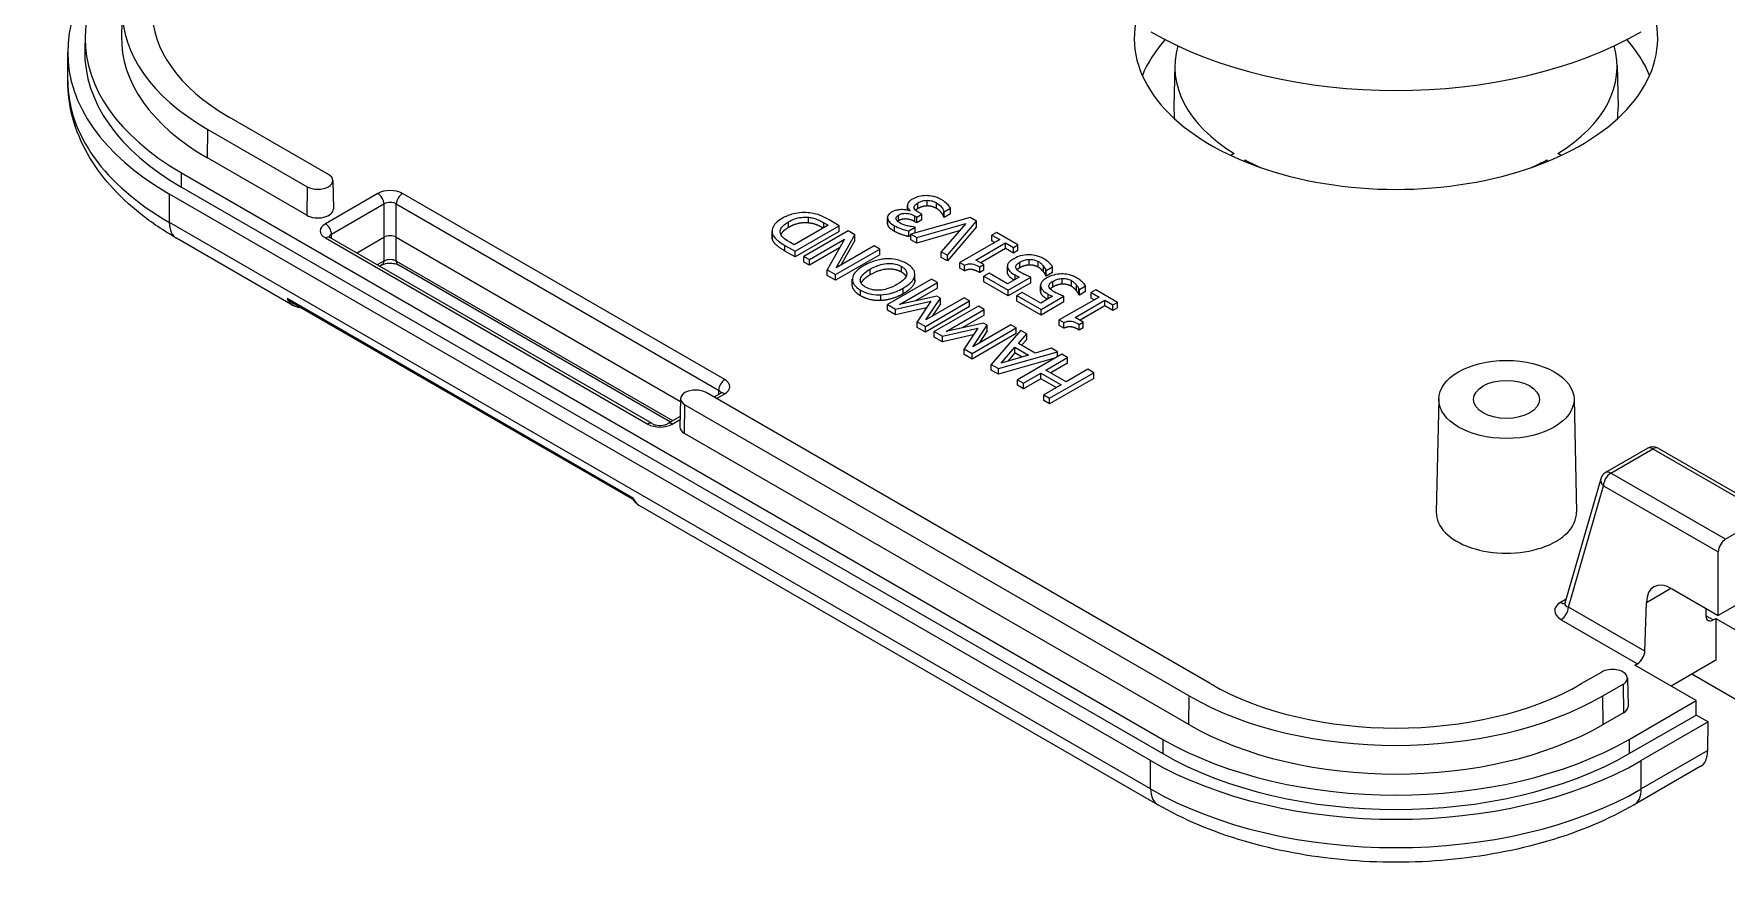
# Model space of a CAD drawing. Header units: millimetres. Extents: x 4 to 345, y 4 to 266.
# Drawn here: x 242.07 to 290.84, y 153.92 to 177.94 of the extents above; entities that cross this region are included whole.
import ezdxf

# ---------------------------------------------------------------- set-up
doc = ezdxf.new("R2010")
doc.units = ezdxf.units.MM
doc.header["$LTSCALE"] = 1.25
doc.layers.add('Visible (ANSI)', color=7, linetype='Continuous', lineweight=9)
doc.layers.add('Visible Narrow (ANSI)', color=7, linetype='Continuous', lineweight=9)

msp = doc.modelspace()

# ---------------------------------------------------------------- linework, layer by layer
at = {"layer": 'Visible (ANSI)'}
for p, q in [((244.611, 178.691), (244.594, 177.875)), ((243.544, 177.882), (243.535, 177.474)), ((243.043, 176.59), (243.043, 177.406)), ((274.954, 177.043), (274.928, 175.819)), ((287.701, 177.043), (287.727, 175.819)), ((247.08, 175.188), (249.944, 173.535)), ((250.556, 173.888), (247.692, 175.542)), ((249.932, 172.711), (247.068, 174.365)), ((276.665, 174.489), (276.57, 174.434)), ((276.929, 174.276), (276.981, 174.306)), ((285.673, 174.306), (285.726, 174.276)), ((286.084, 174.434), (285.99, 174.489)), ((246.326, 173.936), (274.61, 157.606)), ((250.683, 173.715), (250.7, 172.898)), ((274.256, 156.994), (245.972, 173.324)), ((246.319, 173.524), (274.604, 157.194)), ((267.243, 172.859), (267.243, 172.997)), ((267.332, 172.843), (267.319, 172.836)), ((267.463, 172.692), (267.52, 172.659)), ((267.52, 172.659), (267.661, 172.74)), ((267.661, 172.74), (267.589, 172.782)), ((267.661, 172.577), (267.661, 172.74)), ((268.296, 172.821), (268.309, 172.814)), ((268.296, 172.658), (268.296, 172.821)), ((268.309, 172.814), (268.489, 172.918)), ((268.309, 172.651), (268.309, 172.814)), ((268.489, 172.755), (268.309, 172.651)), ((268.489, 172.755), (268.489, 172.918)), ((263.345, 172.092), (263.345, 172.256)), ((264.963, 172.425), (263.983, 171.859)), ((264.006, 171.677), (265.278, 172.412)), ((265.278, 172.249), (264.006, 171.514)), ((265.536, 172.263), (264.264, 171.528)), ((264.398, 172.49), (264.398, 172.654)), ((264.834, 172.499), (264.963, 172.425)), ((265.278, 172.412), (264.986, 172.581)), ((265.278, 172.249), (265.278, 172.412)), ((265.726, 172.153), (265.536, 172.263)), ((266.673, 172.481), (266.673, 172.644)), ((267.284, 172.263), (267.465, 172.368)), ((267.284, 172.1), (267.284, 172.263)), ((269.054, 172.652), (267.343, 172.17)), ((267.465, 172.368), (267.455, 172.374)), ((267.52, 172.496), (267.463, 172.528)), ((267.465, 172.204), (267.464, 172.204)), ((267.465, 172.204), (267.465, 172.368)), ((267.515, 172.07), (268.925, 172.477)), ((268.737, 172.26), (267.515, 171.907)), ((267.52, 172.496), (267.52, 172.659)), ((267.661, 172.577), (267.52, 172.496)), ((268.925, 172.477), (268.221, 171.663)), ((268.309, 172.651), (268.296, 172.658)), ((268.402, 171.558), (269.237, 172.546)), ((269.237, 172.383), (268.402, 171.395)), ((269.237, 172.546), (269.054, 172.652)), ((269.237, 172.383), (269.237, 172.546)), ((269.809, 172.216), (269.679, 172.141)), ((270.43, 171.857), (269.809, 172.216)), ((249.53, 170.115), (246.179, 172.05)), ((259.886, 166.706), (250.594, 172.071)), ((251.37, 171.623), (252.159, 172.079)), ((252.513, 172.079), (260.705, 167.349)), ((263.716, 171.844), (264.006, 171.677)), ((263.983, 171.859), (263.854, 171.934)), ((264.421, 171.437), (265.429, 172.019)), ((265.292, 171.777), (264.421, 171.274)), ((265.429, 172.019), (264.934, 171.141)), ((265.174, 171.002), (266.447, 171.737)), ((265.192, 171.195), (265.726, 172.153)), ((266.289, 171.828), (265.192, 171.195)), ((265.726, 171.99), (265.326, 171.272)), ((265.726, 171.99), (265.726, 172.153)), ((266.447, 171.737), (266.289, 171.828)), ((266.447, 171.574), (266.447, 171.737)), ((267.343, 172.134), (267.284, 172.1)), ((267.343, 172.007), (267.343, 172.17)), ((267.343, 172.17), (267.515, 172.07)), ((267.515, 171.907), (267.343, 172.007)), ((267.515, 171.907), (267.515, 172.07)), ((269.905, 172.01), (268.758, 171.348)), ((269.216, 171.423), (270.069, 171.916)), ((270.069, 171.752), (269.358, 171.342)), ((269.679, 172.141), (269.905, 172.01)), ((269.679, 171.977), (269.679, 172.141)), ((269.764, 171.929), (269.679, 171.977)), ((270.069, 171.916), (270.3, 171.782)), ((270.069, 171.752), (270.069, 171.916)), ((270.3, 171.619), (270.069, 171.752)), ((270.3, 171.782), (270.43, 171.857)), ((270.3, 171.619), (270.3, 171.782)), ((270.43, 171.694), (270.3, 171.619)), ((270.43, 171.694), (270.43, 171.857)), ((252.108, 171.282), (252.033, 171.24)), ((260.417, 166.749), (252.565, 171.282)), ((264.006, 171.514), (263.716, 171.681)), ((264.006, 171.514), (264.006, 171.677)), ((264.264, 171.528), (264.421, 171.437)), ((264.264, 171.365), (264.264, 171.528)), ((264.421, 171.274), (264.264, 171.365)), ((264.421, 171.274), (264.421, 171.437)), ((266.447, 171.574), (265.174, 170.839)), ((268.221, 171.5), (268.221, 171.663)), ((268.221, 171.663), (268.402, 171.558)), ((268.402, 171.395), (268.221, 171.5)), ((268.402, 171.395), (268.402, 171.558)), ((268.758, 171.348), (268.89, 171.272)), ((268.758, 171.185), (268.758, 171.348)), ((268.89, 171.109), (268.89, 171.272)), ((269.447, 171.29), (269.216, 171.423)), ((269.331, 171.222), (269.447, 171.29)), ((269.331, 171.059), (269.331, 171.222)), ((269.447, 171.126), (269.447, 171.29)), ((270.129, 171.08), (270.129, 171.244)), ((270.754, 171.278), (270.754, 171.442)), ((271.165, 171.088), (271.165, 171.251)), ((271.246, 171.125), (271.427, 171.23)), ((271.427, 171.066), (271.427, 171.23)), ((264.934, 171.141), (265.174, 171.002)), ((264.934, 170.978), (264.934, 171.141)), ((265.174, 170.839), (264.934, 170.978)), ((265.174, 170.839), (265.174, 171.002)), ((265.657, 170.703), (265.657, 170.867)), ((267.944, 170.873), (266.671, 170.138)), ((267.016, 170.142), (268.113, 170.775)), ((267.461, 170.847), (267.461, 171.011)), ((268.113, 170.775), (267.944, 170.873)), ((268.113, 170.612), (268.113, 170.775)), ((268.89, 171.109), (268.758, 171.185)), ((269.447, 171.126), (269.331, 171.059)), ((269.598, 171.041), (269.448, 170.955)), ((269.448, 170.791), (269.448, 170.955)), ((269.448, 170.955), (270.147, 170.551)), ((270.147, 170.388), (269.448, 170.791)), ((270.132, 170.732), (269.598, 171.041)), ((270.471, 170.928), (270.132, 170.732)), ((270.147, 170.551), (270.803, 170.93)), ((270.803, 170.767), (270.147, 170.388)), ((270.803, 170.767), (270.803, 170.93)), ((271.234, 170.969), (271.234, 171.133)), ((271.234, 171.133), (271.246, 171.125)), ((271.246, 170.962), (271.234, 170.969)), ((271.246, 170.962), (271.246, 171.125)), ((271.427, 171.066), (271.246, 170.962)), ((271.709, 170.727), (271.709, 170.89)), ((266.478, 170.254), (266.478, 170.418)), ((266.906, 170.002), (267.922, 170.234)), ((268.094, 170.381), (267.016, 170.142)), ((268.113, 170.612), (267.475, 170.244)), ((267.922, 170.234), (267.531, 169.642)), ((267.762, 169.508), (269.035, 170.243)), ((268.877, 170.334), (267.781, 169.701)), ((267.781, 169.701), (268.197, 170.322)), ((268.197, 170.322), (268.094, 170.381)), ((268.197, 170.158), (268.197, 170.322)), ((269.035, 170.243), (268.877, 170.334)), ((269.035, 170.08), (269.035, 170.243)), ((270.147, 170.388), (270.147, 170.551)), ((270.553, 170.489), (270.403, 170.403)), ((270.403, 170.403), (271.102, 170)), ((270.403, 170.24), (270.403, 170.403)), ((271.102, 169.837), (270.403, 170.24)), ((271.087, 170.181), (270.553, 170.489)), ((271.084, 170.529), (271.084, 170.692)), ((271.427, 170.377), (271.087, 170.181)), ((271.102, 170), (271.758, 170.379)), ((272.771, 170.356), (271.624, 169.694)), ((271.758, 170.215), (271.758, 170.379)), ((272.082, 169.769), (272.935, 170.261)), ((272.12, 170.536), (272.12, 170.7)), ((272.189, 170.581), (272.201, 170.574)), ((272.189, 170.418), (272.189, 170.581)), ((272.201, 170.411), (272.189, 170.418)), ((272.201, 170.574), (272.382, 170.678)), ((272.201, 170.411), (272.201, 170.574)), ((272.382, 170.515), (272.201, 170.411)), ((272.382, 170.515), (272.382, 170.678)), ((272.675, 170.561), (272.545, 170.486)), ((272.545, 170.323), (272.545, 170.486)), ((272.545, 170.486), (272.771, 170.356)), ((272.629, 170.274), (272.545, 170.323)), ((273.296, 170.203), (272.675, 170.561)), ((272.935, 170.098), (272.935, 170.261)), ((272.935, 170.261), (273.166, 170.128)), ((249.507, 170.201), (259.311, 164.541)), ((266.671, 169.975), (266.671, 170.138)), ((266.671, 170.138), (266.906, 170.002)), ((266.906, 169.839), (266.671, 169.975)), ((267.795, 170.042), (266.906, 169.839)), ((266.906, 169.839), (266.906, 170.002)), ((269.035, 170.08), (267.762, 169.345)), ((268.197, 170.158), (267.96, 169.805)), ((269.293, 170.094), (268.02, 169.359)), ((268.366, 169.363), (269.462, 169.996)), ((269.462, 169.833), (268.825, 169.465)), ((269.462, 169.996), (269.293, 170.094)), ((269.462, 169.833), (269.462, 169.996)), ((271.758, 170.215), (271.102, 169.837)), ((271.102, 169.837), (271.102, 170)), ((272.313, 169.635), (272.082, 169.769)), ((272.935, 170.098), (272.223, 169.687)), ((273.166, 169.965), (272.935, 170.098)), ((273.166, 170.128), (273.296, 170.203)), ((273.166, 169.965), (273.166, 170.128)), ((273.296, 170.04), (273.166, 169.965)), ((273.296, 170.04), (273.296, 170.203)), ((267.531, 169.478), (267.531, 169.642)), ((267.531, 169.642), (267.762, 169.508)), ((267.762, 169.345), (267.531, 169.478)), ((267.762, 169.345), (267.762, 169.508)), ((268.02, 169.359), (268.255, 169.224)), ((268.02, 169.196), (268.02, 169.359)), ((268.255, 169.224), (269.271, 169.455)), ((269.144, 169.263), (268.255, 169.06)), ((269.443, 169.602), (268.366, 169.363)), ((269.271, 169.455), (268.88, 168.863)), ((269.111, 168.729), (270.384, 169.464)), ((270.384, 169.301), (269.111, 168.566)), ((270.226, 169.555), (269.13, 168.922)), ((269.13, 168.922), (269.547, 169.543)), ((269.547, 169.379), (269.309, 169.026)), ((269.547, 169.543), (269.443, 169.602)), ((269.547, 169.379), (269.547, 169.543)), ((270.505, 169.394), (269.661, 168.412)), ((270.384, 169.464), (270.226, 169.555)), ((270.384, 169.301), (270.384, 169.464)), ((270.443, 169.019), (270.683, 169.291)), ((270.683, 169.291), (270.505, 169.394)), ((270.683, 169.128), (270.683, 169.291)), ((271.624, 169.531), (271.624, 169.694)), ((271.624, 169.694), (271.756, 169.618)), ((271.756, 169.454), (271.624, 169.531)), ((271.756, 169.454), (271.756, 169.618)), ((272.196, 169.568), (272.313, 169.635)), ((272.196, 169.405), (272.196, 169.568)), ((272.313, 169.472), (272.196, 169.405)), ((272.313, 169.472), (272.313, 169.635)), ((268.255, 169.06), (268.02, 169.196)), ((268.255, 169.06), (268.255, 169.224)), ((268.88, 168.863), (269.111, 168.729)), ((268.88, 168.699), (268.88, 168.863)), ((269.869, 168.292), (271.571, 168.779)), ((269.943, 168.449), (270.345, 168.909)), ((270.345, 168.909), (270.738, 168.682)), ((270.345, 168.746), (270.345, 168.909)), ((270.929, 168.739), (270.443, 169.019)), ((270.683, 169.128), (270.538, 168.964)), ((271.4, 168.878), (270.929, 168.739)), ((271.571, 168.779), (271.4, 168.878)), ((271.571, 168.639), (271.571, 168.779)), ((269.111, 168.566), (268.88, 168.699)), ((269.111, 168.566), (269.111, 168.729)), ((269.661, 168.412), (269.869, 168.292)), ((269.661, 168.249), (269.661, 168.412)), ((271.489, 168.592), (269.869, 168.128)), ((269.869, 168.128), (269.869, 168.292)), ((270.738, 168.682), (269.943, 168.449)), ((270.345, 168.746), (270.135, 168.506)), ((270.55, 168.627), (270.345, 168.746)), ((271.692, 168.709), (270.419, 167.974)), ((271.238, 168.252), (271.861, 168.611)), ((271.861, 168.448), (271.38, 168.17)), ((271.861, 168.611), (271.692, 168.709)), ((271.861, 168.448), (271.861, 168.611)), ((269.869, 168.128), (269.661, 168.249)), ((270.419, 167.811), (270.419, 167.974)), ((270.419, 167.974), (270.588, 167.877)), ((270.588, 167.713), (270.419, 167.811)), ((270.588, 167.877), (271.088, 168.165)), ((271.088, 168.001), (270.588, 167.713)), ((270.588, 167.713), (270.588, 167.877)), ((271.088, 168.001), (271.088, 168.165)), ((271.088, 168.165), (271.673, 167.826)), ((271.532, 167.745), (271.088, 168.001)), ((271.673, 167.826), (271.174, 167.538)), ((271.824, 167.913), (271.238, 168.252)), ((271.343, 167.441), (272.616, 168.175)), ((272.616, 168.012), (271.343, 167.277)), ((272.447, 168.273), (271.824, 167.913)), ((272.616, 168.175), (272.447, 168.273)), ((272.616, 168.012), (272.616, 168.175)), ((260.707, 167.428), (260.69, 166.611)), ((275.976, 159.212), (261.445, 167.601)), ((261.856, 167.58), (261.669, 167.472)), ((271.174, 167.375), (271.174, 167.538)), ((271.174, 167.538), (271.343, 167.441)), ((271.343, 167.277), (271.174, 167.375)), ((271.343, 167.277), (271.343, 167.441)), ((282.56, 167.418), (282.49, 164.153)), ((286.459, 167.418), (286.529, 164.153)), ((260.696, 166.91), (260.343, 166.706)), ((260.834, 167.248), (275.365, 158.859)), ((275.352, 158.035), (260.821, 166.424)), ((288.584, 165.997), (287.369, 165.295)), ((288.884, 165.997), (292.191, 164.088)), ((287.231, 165.118), (286.197, 161.532)), ((274.463, 155.72), (259.516, 164.35)), ((292.039, 164.073), (290.824, 163.372)), ((290.616, 161.175), (290.616, 163.007)), ((289.264, 161.955), (290.616, 161.175)), ((292.31, 162.153), (290.616, 161.175)), ((288.502, 160.148), (288.544, 161.554)), ((290.262, 161.379), (290.262, 161.164)), ((290.471, 161.048), (290.545, 161.091)), ((290.545, 161.091), (292.313, 160.07)), ((290.545, 161.091), (290.545, 159.888)), ((287.26, 159.547), (286.678, 159.212)), ((288.212, 159.744), (288.286, 159.787)), ((289.98, 158.723), (288.212, 159.744)), ((290.545, 159.888), (289.254, 159.142)), ((287.29, 158.859), (287.871, 159.194)), ((287.998, 159.374), (288.015, 158.557)), ((291.99, 158.251), (289.851, 159.487)), ((288.045, 157.606), (289.98, 158.723)), ((289.98, 158.308), (289.98, 158.723)), ((287.884, 158.37), (287.302, 158.035)), ((288.051, 157.194), (289.98, 158.308)), ((290.327, 158.107), (288.398, 156.994)), ((290.327, 158.107), (289.98, 158.308)), ((290.315, 157.284), (290.327, 158.107)), ((290.099, 156.821), (288.191, 155.72))]:
    msp.add_line(p, q, dxfattribs=at)
for centre, start, end in [((288.734, 165.737), 60, 120), ((287.519, 165.035), 120, 163.9297)]:
    msp.add_arc(centre, 0.3, start, end, dxfattribs=at)
for centre, major_axis, ratio, start_param, end_param in [((253.043, 178.631), (-8.433, 0), 0.57735, 5.497787, 7.068583), ((253.043, 177.406), (-10, 0), 0.57735, 5.497787, 7.068583), ((253.043, 177.815), (-9.5, 0), 0.57735, 5.497787, 7.068583), ((253.043, 178.631), (-7.567, 0), 0.57735, 5.497787, 7.068583), ((281.327, 177.815), (7.544, 0), 0.57735, 3.040364, 6.384414), ((253.043, 177.815), (-8.45, 0), 0.57735, 6.270842, 7.068583), ((281.327, 175.773), (-7.5, 0), 0.57735, 5.80268, 6.057962), ((281.327, 182.092), (10, 0), 0.578054, 3.9276, 5.497178), ((281.327, 176.998), (-6.374, 0), 0.57735, 6.119642, 7.033461), ((281.327, 176.998), (6.374, 0), 0.57735, 5.532909, 6.446729), ((281.327, 175.773), (7.5, 0), 0.57735, 0.225223, 0.480505), ((253.043, 177.406), (-9.509, 0), 0.57735, 6.270842, 7.068583), ((281.327, 175.773), (-6.4, 0), 0.57735, 6.270842, 6.359416), ((281.327, 175.773), (6.4, 0), 0.57735, 6.206955, 6.295528), ((281.327, 176.998), (6.374, 0), 0.57735, 3.962113, 4.055929), ((281.327, 176.998), (6.374, 0), 0.57735, 5.368849, 5.462665), ((250.25, 173.712), (0.433, 0), 0.57735, 3.926991, 7.068583), ((250.25, 172.895), (0.45, 0), 0.57735, 3.926991, 6.295528), ((252.336, 171.977), (-0.25, 0), 0.577526, 3.927143, 5.497635), ((261.14, 167.425), (-0.433, 0), 0.57735, 3.926991, 7.068583), ((261.14, 166.608), (-0.45, 0), 0.57735, 6.270842, 7.068583), ((284.509, 164.138), (2.02, 0), 0.57735, 3.12925, 6.295528), ((290.828, 163.125), (0.146, 0.262), 0.587337, 0.776362, 2.329705), ((289.251, 161.132), (-0.487, 0.874), 0.587337, 5.506824, 7.060167), ((290.475, 161.291), (0.154, 0.258), 0.567188, 2.382075, 3.935418), ((288.29, 160.03), (0.154, 0.258), 0.567188, 3.935418, 5.488761), ((287.565, 159.371), (0.433, 0), 0.57735, 5.497787, 8.63938), ((281.327, 162.301), (7.567, 0), 0.57735, 3.926991, 5.497787), ((281.327, 162.301), (-8.433, 0), 0.57735, 0.785398, 2.356194), ((287.565, 158.554), (0.45, 0), 0.57735, 5.497787, 6.295528), ((281.327, 161.485), (9.5, 0), 0.57735, 3.926991, 5.497787), ((281.327, 161.485), (-8.45, 0), 0.57735, 0.785398, 2.356194), ((281.327, 161.076), (9.509, 0), 0.57735, 3.926991, 5.497787), ((289.607, 157.692), (0.487, -0.874), 0.587337, 0.009037, 0.794435), ((281.327, 161.076), (-10, 0), 0.57735, 0.785398, 2.356194)]:
    msp.add_ellipse(centre, major_axis=major_axis, ratio=ratio, start_param=start_param, end_param=end_param, dxfattribs=at)
for major_axis in [(-1.95, 0), (-0.95, 0)]:
    msp.add_ellipse((284.509, 167.404), major_axis=major_axis, ratio=0.57735, dxfattribs=at)
for points, degree, knots in [([(246.179, 172.05), (245.807, 172.265), (245.459, 172.499), (244.821, 173.006), (244.531, 173.279), (244.018, 173.86), (243.795, 174.169), (243.429, 174.819), (243.286, 175.16), (243.093, 175.864), (243.043, 176.227), (243.043, 176.59)], 3, [4.712389, 4.712389, 4.712389, 4.712389, 4.8694686, 4.8694686, 5.0265482, 5.0265482, 5.1836279, 5.1836279, 5.3407075, 5.3407075, 5.4977871, 5.4977871, 5.4977871, 5.4977871]), ([(267.39, 173.177), (267.359, 173.159), (267.331, 173.14), (267.295, 173.108), (267.276, 173.089), (267.248, 173.039), (267.241, 173.015), (267.243, 172.99)], 3, [-0.05226838, -0.05226838, -0.05226838, -0.05226838, -0.02728362, -0.02728362, -0.01289594, -0.01289594, 0, 0, 0, 0]), ([(267.789, 173.278), (267.715, 173.277), (267.645, 173.268), (267.535, 173.241), (267.466, 173.221), (267.39, 173.177)], 3, [-0.0842901, -0.0842901, -0.0842901, -0.0842901, -0.03222597, -0.03222597, 0, 0, 0, 0]), ([(268.22, 173.164), (268.184, 173.185), (268.145, 173.204), (268.065, 173.235), (268.025, 173.248), (267.92, 173.271), (267.855, 173.278), (267.789, 173.278)], 3, [-0.04888211, -0.04888211, -0.04888211, -0.04888211, -0.03382386, -0.03382386, -0.02000289, -0.02000289, 0, 0, 0, 0]), ([(268.489, 172.918), (268.465, 172.961), (268.426, 173.003), (268.363, 173.064), (268.311, 173.112), (268.22, 173.164)], 3, [-0.1050145, -0.1050145, -0.1050145, -0.1050145, -0.0385676, -0.0385676, 0, 0, 0, 0]), ([(264.433, 172.782), (264.356, 172.791), (264.279, 172.793), (264.114, 172.782), (264.032, 172.769), (263.84, 172.723), (263.733, 172.679), (263.64, 172.624)], 3, [-0.08231684, -0.08231684, -0.08231684, -0.08231684, -0.06232794, -0.06232794, -0.03978191, -0.03978191, 0, 0, 0, 0]), ([(264.986, 172.581), (264.905, 172.627), (264.806, 172.68), (264.667, 172.732), (264.579, 172.763), (264.433, 172.782)], 3, [-0.1444325, -0.1444325, -0.1444325, -0.1444325, -0.0448884, -0.0448884, 0, 0, 0, 0]), ([(266.8, 172.808), (266.771, 172.791), (266.745, 172.773), (266.709, 172.738), (266.693, 172.719), (266.671, 172.665), (266.67, 172.636), (266.678, 172.606)], 3, [-0.0477944, -0.0477944, -0.0477944, -0.0477944, -0.02879054, -0.02879054, -0.01540425, -0.01540425, 0, 0, 0, 0]), ([(267.319, 172.836), (267.283, 172.85), (267.245, 172.86), (267.161, 172.873), (267.118, 172.876), (267.011, 172.874), (266.963, 172.866), (266.879, 172.846), (266.837, 172.829), (266.8, 172.808)], 3, [-0.04273959, -0.04273959, -0.04273959, -0.04273959, -0.03503557, -0.03503557, -0.0271681, -0.0271681, -0.01580974, -0.01580974, 0, 0, 0, 0]), ([(266.919, 172.599), (266.915, 172.611), (266.915, 172.623), (266.919, 172.644), (266.923, 172.657), (266.947, 172.689), (266.967, 172.704), (266.99, 172.718)], 3, [-0.02820407, -0.02820407, -0.02820407, -0.02820407, -0.01786979, -0.01786979, -0.00995352, -0.00995352, 0, 0, 0, 0]), ([(266.99, 172.718), (267.006, 172.727), (267.024, 172.736), (267.06, 172.75), (267.078, 172.755), (267.127, 172.766), (267.159, 172.77), (267.229, 172.769), (267.271, 172.763), (267.369, 172.739), (267.419, 172.717), (267.463, 172.692)], 3, [-0.05915847, -0.05915847, -0.05915847, -0.05915847, -0.05107347, -0.05107347, -0.04365741, -0.04365741, -0.03201841, -0.03201841, -0.01852363, -0.01852363, 0, 0, 0, 0]), ([(267.243, 172.99), (267.244, 172.962), (267.253, 172.935), (267.289, 172.886), (267.308, 172.864), (267.332, 172.843)], 3, [-0.02736012, -0.02736012, -0.02736012, -0.02736012, -0.0127567, -0.0127567, 0, 0, 0, 0]), ([(267.442, 172.919), (267.438, 172.932), (267.438, 172.945), (267.445, 172.974), (267.453, 172.988), (267.479, 173.023), (267.512, 173.047), (267.55, 173.07)], 3, [-0.02594986, -0.02594986, -0.02594986, -0.02594986, -0.0217704, -0.0217704, -0.01633257, -0.01633257, 0, 0, 0, 0]), ([(267.589, 172.782), (267.535, 172.813), (267.5, 172.841), (267.461, 172.878), (267.448, 172.898), (267.442, 172.919)], 3, [-0.02264183, -0.02264183, -0.02264183, -0.02264183, -0.01104408, -0.01104408, 0, 0, 0, 0]), ([(267.55, 173.07), (267.591, 173.093), (267.636, 173.114), (267.703, 173.13), (267.749, 173.141), (267.819, 173.144)], 3, [-0.06983934, -0.06983934, -0.06983934, -0.06983934, -0.02088379, -0.02088379, 0, 0, 0, 0]), ([(267.819, 173.144), (267.843, 173.144), (267.867, 173.143), (267.915, 173.136), (267.939, 173.131), (268.005, 173.111), (268.047, 173.094), (268.083, 173.073)], 3, [-0.02991904, -0.02991904, -0.02991904, -0.02991904, -0.02260151, -0.02260151, -0.01506038, -0.01506038, 0, 0, 0, 0]), ([(268.083, 173.073), (268.145, 173.037), (268.192, 172.995), (268.243, 172.927), (268.282, 172.873), (268.296, 172.821)], 3, [-0.08722509, -0.08722509, -0.08722509, -0.08722509, -0.02723591, -0.02723591, 0, 0, 0, 0]), ([(263.64, 172.624), (263.568, 172.583), (263.504, 172.538), (263.398, 172.43), (263.374, 172.382), (263.34, 172.284), (263.34, 172.225), (263.361, 172.166)], 3, [-0.06980819, -0.06980819, -0.06980819, -0.06980819, -0.05167391, -0.05167391, -0.03129305, -0.03129305, 0, 0, 0, 0]), ([(263.594, 172.172), (263.581, 172.204), (263.576, 172.236), (263.586, 172.303), (263.601, 172.335), (263.666, 172.424), (263.736, 172.476), (263.814, 172.521)], 3, [-0.06749194, -0.06749194, -0.06749194, -0.06749194, -0.05042156, -0.05042156, -0.03306207, -0.03306207, 0, 0, 0, 0]), ([(263.814, 172.358), (263.667, 172.274), (263.605, 172.174), (263.599, 172.162)], 2, [0, 0, 0, 1, 1.136257, 1.136257, 1.136257]), ([(263.814, 172.521), (263.871, 172.554), (263.935, 172.586), (264.05, 172.626), (264.113, 172.644), (264.26, 172.661), (264.329, 172.661), (264.398, 172.654)], 3, [-0.08144911, -0.08144911, -0.08144911, -0.08144911, -0.04502172, -0.04502172, -0.02108055, -0.02108055, 0, 0, 0, 0]), ([(264.398, 172.654), (264.437, 172.65), (264.475, 172.643), (264.563, 172.623), (264.601, 172.61), (264.696, 172.574), (264.769, 172.537), (264.834, 172.499)], 3, [-0.03821772, -0.03821772, -0.03821772, -0.03821772, -0.03380525, -0.03380525, -0.02759806, -0.02759806, 0, 0, 0, 0]), ([(264.821, 172.343), (264.716, 172.403), (264.515, 172.478), (264.398, 172.49)], 2, [0.055936, 0.055936, 0.055936, 1, 2, 2, 2]), ([(266.678, 172.606), (266.688, 172.571), (266.71, 172.538), (266.762, 172.486), (266.8, 172.453), (266.874, 172.41)], 3, [-0.07616185, -0.07616185, -0.07616185, -0.07616185, -0.03135053, -0.03135053, 0, 0, 0, 0]), ([(266.874, 172.41), (266.935, 172.375), (267.005, 172.345), (267.132, 172.301), (267.211, 172.276), (267.284, 172.263)], 3, [-0.05554118, -0.05554118, -0.05554118, -0.05554118, -0.02313852, -0.02313852, 0, 0, 0, 0]), ([(267.035, 172.487), (267.007, 172.504), (266.981, 172.521), (266.95, 172.55), (266.929, 172.57), (266.919, 172.599)], 3, [-0.04838081, -0.04838081, -0.04838081, -0.04838081, -0.01549345, -0.01549345, 0, 0, 0, 0]), ([(267.258, 172.405), (267.216, 172.415), (267.177, 172.427), (267.121, 172.447), (267.079, 172.462), (267.035, 172.487)], 3, [-0.05960255, -0.05960255, -0.05960255, -0.05960255, -0.01888177, -0.01888177, 0, 0, 0, 0]), ([(267.455, 172.374), (267.425, 172.377), (267.394, 172.381), (267.352, 172.386), (267.316, 172.392), (267.258, 172.405)], 3, [-0.06065027, -0.06065027, -0.06065027, -0.06065027, -0.01883829, -0.01883829, 0, 0, 0, 0]), ([(250.564, 172.094), (250.564, 172.094), (250.564, 172.093), (250.566, 172.091), (250.569, 172.088), (250.579, 172.08), (250.586, 172.076), (250.594, 172.071)], 3, [0.4048975, 0.4048975, 0.4048975, 0.4048975, 0.4781267, 0.4781267, 0.6316863, 0.6316863, 0.7852459, 0.7852459, 0.7852459, 0.7852459]), ([(263.361, 172.166), (263.379, 172.115), (263.416, 172.067), (263.485, 171.999), (263.545, 171.943), (263.716, 171.844)], 3, [-0.2100202, -0.2100202, -0.2100202, -0.2100202, -0.0726855, -0.0726855, 0, 0, 0, 0]), ([(263.854, 171.934), (263.752, 171.992), (263.705, 172.032), (263.642, 172.091), (263.613, 172.13), (263.594, 172.172)], 3, [-0.03604022, -0.03604022, -0.03604022, -0.03604022, -0.02234527, -0.02234527, 0, 0, 0, 0]), ([(252.108, 171.282), (252.119, 171.289), (252.133, 171.296), (252.169, 171.309), (252.191, 171.316), (252.239, 171.326), (252.267, 171.33), (252.324, 171.334), (252.353, 171.334), (252.411, 171.329), (252.439, 171.325), (252.489, 171.314), (252.512, 171.307), (252.544, 171.293), (252.555, 171.288), (252.565, 171.282)], 3, [-0.785246, -0.785246, -0.785246, -0.785246, -0.579478, -0.579478, -0.356083, -0.356083, -0.117138, -0.117138, 0.130722, 0.130722, 0.378315, 0.378315, 0.615991, 0.615991, 0.785246, 0.785246, 0.785246, 0.785246]), ([(265.996, 171.263), (265.852, 171.179), (265.778, 171.108), (265.693, 171.001), (265.666, 170.947), (265.658, 170.891)], 3, [-0.06113036, -0.06113036, -0.06113036, -0.06113036, -0.02912385, -0.02912385, 0, 0, 0, 0]), ([(266.639, 171.457), (266.584, 171.455), (266.531, 171.449), (266.422, 171.431), (266.368, 171.417), (266.229, 171.375), (266.12, 171.334), (265.996, 171.263)], 3, [-0.1131545, -0.1131545, -0.1131545, -0.1131545, -0.0838661, -0.0838661, -0.0522653, -0.0522653, 0, 0, 0, 0]), ([(266.173, 171.161), (266.227, 171.192), (266.287, 171.222), (266.405, 171.27), (266.463, 171.289), (266.613, 171.322), (266.683, 171.324), (266.791, 171.324), (266.85, 171.317), (266.97, 171.288), (267.026, 171.265), (267.075, 171.236)], 3, [-0.07467667, -0.07467667, -0.07467667, -0.07467667, -0.06311309, -0.06311309, -0.05323583, -0.05323583, -0.03905685, -0.03905685, -0.02089253, -0.02089253, 0, 0, 0, 0]), ([(267.223, 171.32), (267.177, 171.347), (267.128, 171.37), (267.024, 171.409), (266.969, 171.425), (266.823, 171.454), (266.732, 171.461), (266.639, 171.457)], 3, [-0.06550648, -0.06550648, -0.06550648, -0.06550648, -0.04612559, -0.04612559, -0.02800983, -0.02800983, 0, 0, 0, 0]), ([(267.075, 171.236), (267.103, 171.22), (267.129, 171.203), (267.171, 171.166), (267.187, 171.146), (267.222, 171.092), (267.23, 171.056), (267.223, 170.97), (267.199, 170.926), (267.115, 170.824), (267.032, 170.765), (266.945, 170.715)], 3, [-0.09420024, -0.09420024, -0.09420024, -0.09420024, -0.08419769, -0.08419769, -0.07478892, -0.07478892, -0.05867642, -0.05867642, -0.03699879, -0.03699879, 0, 0, 0, 0]), ([(267.46, 170.983), (267.463, 171.014), (267.461, 171.045), (267.444, 171.105), (267.43, 171.134), (267.367, 171.223), (267.301, 171.275), (267.223, 171.32)], 3, [-0.06730814, -0.06730814, -0.06730814, -0.06730814, -0.04997791, -0.04997791, -0.03339014, -0.03339014, 0, 0, 0, 0]), ([(268.89, 171.272), (268.909, 171.281), (268.929, 171.29), (268.968, 171.303), (268.988, 171.308), (269.03, 171.315), (269.052, 171.316), (269.088, 171.314), (269.116, 171.312), (269.216, 171.283), (269.276, 171.254), (269.331, 171.222)], 3, [-0.1187525, -0.1187525, -0.1187525, -0.1187525, -0.0900854, -0.0900854, -0.0653421, -0.0653421, -0.0385252, -0.0385252, -0.0230713, -0.0230713, 0, 0, 0, 0]), ([(270.31, 171.46), (270.269, 171.437), (270.23, 171.411), (270.178, 171.363), (270.157, 171.339), (270.128, 171.275), (270.125, 171.241), (270.133, 171.207)], 3, [-0.05671868, -0.05671868, -0.05671868, -0.05671868, -0.03423304, -0.03423304, -0.01804407, -0.01804407, 0, 0, 0, 0]), ([(270.133, 171.207), (270.138, 171.187), (270.145, 171.167), (270.168, 171.129), (270.182, 171.112), (270.216, 171.08), (270.255, 171.045), (270.349, 170.991)], 3, [-0.1239237, -0.1239237, -0.1239237, -0.1239237, -0.0805939, -0.0805939, -0.0396741, -0.0396741, 0, 0, 0, 0]), ([(270.728, 171.572), (270.652, 171.57), (270.579, 171.56), (270.462, 171.529), (270.389, 171.506), (270.31, 171.46)], 3, [-0.08435913, -0.08435913, -0.08435913, -0.08435913, -0.0338557, -0.0338557, 0, 0, 0, 0]), ([(270.37, 171.212), (270.368, 171.224), (270.369, 171.237), (270.377, 171.266), (270.385, 171.279), (270.409, 171.312), (270.443, 171.337), (270.482, 171.359)], 3, [-0.02447459, -0.02447459, -0.02447459, -0.02447459, -0.02107131, -0.02107131, -0.01649675, -0.01649675, 0, 0, 0, 0]), ([(270.52, 171.058), (270.468, 171.087), (270.422, 171.122), (270.382, 171.173), (270.373, 171.192), (270.37, 171.212)], 3, [-0.02907807, -0.02907807, -0.02907807, -0.02907807, -0.01043952, -0.01043952, 0, 0, 0, 0]), ([(270.482, 171.359), (270.544, 171.395), (270.592, 171.411), (270.662, 171.431), (270.707, 171.439), (270.754, 171.442)], 3, [-0.02358825, -0.02358825, -0.02358825, -0.02358825, -0.01421346, -0.01421346, 0, 0, 0, 0]), ([(271.166, 171.464), (271.13, 171.484), (271.091, 171.503), (271.02, 171.529), (270.978, 171.543), (270.859, 171.567), (270.794, 171.573), (270.728, 171.572)], 3, [-0.06512888, -0.06512888, -0.06512888, -0.06512888, -0.03780921, -0.03780921, -0.0198138, -0.0198138, 0, 0, 0, 0]), ([(270.754, 171.442), (270.779, 171.443), (270.803, 171.442), (270.851, 171.437), (270.874, 171.433), (270.92, 171.421), (270.967, 171.408), (271.015, 171.38)], 3, [-0.05968738, -0.05968738, -0.05968738, -0.05968738, -0.03997745, -0.03997745, -0.0205321, -0.0205321, 0, 0, 0, 0]), ([(271.015, 171.38), (271.046, 171.362), (271.076, 171.342), (271.124, 171.298), (271.145, 171.275), (271.165, 171.251)], 3, [-0.02695142, -0.02695142, -0.02695142, -0.02695142, -0.01361535, -0.01361535, 0, 0, 0, 0]), ([(271.165, 171.251), (271.182, 171.229), (271.198, 171.207), (271.216, 171.175), (271.229, 171.152), (271.234, 171.133)], 3, [-0.03630913, -0.03630913, -0.03630913, -0.03630913, -0.01016157, -0.01016157, 0, 0, 0, 0]), ([(271.427, 171.23), (271.402, 171.271), (271.365, 171.311), (271.299, 171.372), (271.249, 171.416), (271.166, 171.464)], 3, [-0.09091166, -0.09091166, -0.09091166, -0.09091166, -0.03523045, -0.03523045, 0, 0, 0, 0]), ([(265.658, 170.891), (265.655, 170.86), (265.658, 170.83), (265.678, 170.762), (265.697, 170.731), (265.754, 170.651), (265.818, 170.599), (265.896, 170.554)], 3, [-0.05494271, -0.05494271, -0.05494271, -0.05494271, -0.04513561, -0.04513561, -0.03304693, -0.03304693, 0, 0, 0, 0]), ([(266.042, 170.64), (266.009, 170.659), (265.979, 170.68), (265.932, 170.725), (265.914, 170.748), (265.887, 170.807), (265.884, 170.843), (265.892, 170.878)], 3, [-0.04600789, -0.04600789, -0.04600789, -0.04600789, -0.03189936, -0.03189936, -0.01870031, -0.01870031, 0, 0, 0, 0]), ([(265.892, 170.878), (265.905, 170.938), (265.95, 170.989), (266.028, 171.069), (266.098, 171.118), (266.173, 171.161)], 3, [-0.04796174, -0.04796174, -0.04796174, -0.04796174, -0.0316202, -0.0316202, 0, 0, 0, 0]), ([(266.173, 170.997), (266.047, 170.925), (265.931, 170.806), (265.909, 170.761)], 2, [0, 0, 0, 1, 1.654388, 1.654388, 1.654388]), ([(267.122, 170.613), (267.23, 170.675), (267.325, 170.747), (267.427, 170.877), (267.453, 170.929), (267.46, 170.983)], 3, [-0.07425647, -0.07425647, -0.07425647, -0.07425647, -0.02822701, -0.02822701, 0, 0, 0, 0]), ([(270.323, 170.843), (270.244, 170.891), (270.148, 170.981), (270.133, 171.044)], 2, [0.134993, 0.134993, 0.134993, 1, 2, 2, 2]), ([(270.349, 170.991), (270.367, 170.98), (270.386, 170.97), (270.414, 170.955), (270.437, 170.943), (270.471, 170.928)], 3, [-0.03953339, -0.03953339, -0.03953339, -0.03953339, -0.01291265, -0.01291265, 0, 0, 0, 0]), ([(270.803, 170.93), (270.761, 170.946), (270.71, 170.966), (270.649, 170.992), (270.589, 171.017), (270.52, 171.058)], 3, [-0.08446217, -0.08446217, -0.08446217, -0.08446217, -0.02945115, -0.02945115, 0, 0, 0, 0]), ([(271.265, 170.909), (271.224, 170.885), (271.185, 170.859), (271.133, 170.811), (271.112, 170.788), (271.083, 170.724), (271.08, 170.69), (271.088, 170.656)], 3, [-0.05671868, -0.05671868, -0.05671868, -0.05671868, -0.03423304, -0.03423304, -0.01804407, -0.01804407, 0, 0, 0, 0]), ([(271.683, 171.021), (271.607, 171.019), (271.534, 171.008), (271.418, 170.978), (271.344, 170.955), (271.265, 170.909)], 3, [-0.08435913, -0.08435913, -0.08435913, -0.08435913, -0.0338557, -0.0338557, 0, 0, 0, 0]), ([(271.326, 170.66), (271.323, 170.673), (271.324, 170.685), (271.332, 170.714), (271.34, 170.727), (271.364, 170.761), (271.398, 170.786), (271.437, 170.808)], 3, [-0.02447459, -0.02447459, -0.02447459, -0.02447459, -0.02107131, -0.02107131, -0.01649675, -0.01649675, 0, 0, 0, 0]), ([(271.437, 170.808), (271.499, 170.844), (271.547, 170.86), (271.617, 170.88), (271.662, 170.888), (271.709, 170.89)], 3, [-0.02358825, -0.02358825, -0.02358825, -0.02358825, -0.01421346, -0.01421346, 0, 0, 0, 0]), ([(272.121, 170.912), (272.085, 170.933), (272.046, 170.952), (271.975, 170.978), (271.933, 170.992), (271.814, 171.016), (271.749, 171.022), (271.683, 171.021)], 3, [-0.06512888, -0.06512888, -0.06512888, -0.06512888, -0.03780921, -0.03780921, -0.0198138, -0.0198138, 0, 0, 0, 0]), ([(271.709, 170.89), (271.734, 170.891), (271.758, 170.891), (271.806, 170.886), (271.829, 170.882), (271.875, 170.87), (271.922, 170.857), (271.97, 170.829)], 3, [-0.05968738, -0.05968738, -0.05968738, -0.05968738, -0.03997745, -0.03997745, -0.0205321, -0.0205321, 0, 0, 0, 0]), ([(271.97, 170.829), (272.002, 170.811), (272.031, 170.791), (272.079, 170.746), (272.1, 170.723), (272.12, 170.7)], 3, [-0.02695142, -0.02695142, -0.02695142, -0.02695142, -0.01361535, -0.01361535, 0, 0, 0, 0]), ([(272.382, 170.678), (272.357, 170.72), (272.32, 170.76), (272.255, 170.82), (272.204, 170.864), (272.121, 170.912)], 3, [-0.09091166, -0.09091166, -0.09091166, -0.09091166, -0.03523045, -0.03523045, 0, 0, 0, 0]), ([(265.896, 170.391), (265.766, 170.466), (265.657, 170.627), (265.657, 170.703)], 2, [0, 0, 0, 1, 1.863636, 1.863636, 1.863636]), ([(265.896, 170.554), (265.942, 170.528), (265.992, 170.504), (266.097, 170.465), (266.151, 170.45), (266.296, 170.421), (266.386, 170.414), (266.478, 170.418)], 3, [-0.06513326, -0.06513326, -0.06513326, -0.06513326, -0.04587788, -0.04587788, -0.02777416, -0.02777416, 0, 0, 0, 0]), ([(266.456, 170.553), (266.415, 170.55), (266.373, 170.549), (266.284, 170.555), (266.246, 170.562), (266.151, 170.585), (266.093, 170.61), (266.042, 170.64)], 3, [-0.03911471, -0.03911471, -0.03911471, -0.03911471, -0.03090635, -0.03090635, -0.02157051, -0.02157051, 0, 0, 0, 0]), ([(266.945, 170.715), (266.879, 170.676), (266.777, 170.624), (266.591, 170.571), (266.525, 170.558), (266.456, 170.553)], 3, [-0.06232355, -0.06232355, -0.06232355, -0.06232355, -0.02069807, -0.02069807, 0, 0, 0, 0]), ([(266.478, 170.418), (266.591, 170.423), (266.699, 170.443), (266.863, 170.492), (266.977, 170.529), (267.122, 170.613)], 3, [-0.160722, -0.160722, -0.160722, -0.160722, -0.0613043, -0.0613043, 0, 0, 0, 0]), ([(271.088, 170.656), (271.093, 170.635), (271.101, 170.615), (271.123, 170.578), (271.137, 170.561), (271.171, 170.528), (271.21, 170.493), (271.304, 170.439)], 3, [-0.1239237, -0.1239237, -0.1239237, -0.1239237, -0.0805939, -0.0805939, -0.0396741, -0.0396741, 0, 0, 0, 0]), ([(271.278, 170.291), (271.199, 170.339), (271.103, 170.429), (271.088, 170.492)], 2, [0.134993, 0.134993, 0.134993, 1, 2, 2, 2]), ([(271.304, 170.439), (271.322, 170.429), (271.341, 170.419), (271.369, 170.404), (271.392, 170.392), (271.427, 170.377)], 3, [-0.03953339, -0.03953339, -0.03953339, -0.03953339, -0.01291265, -0.01291265, 0, 0, 0, 0]), ([(271.475, 170.506), (271.423, 170.536), (271.377, 170.57), (271.337, 170.621), (271.328, 170.64), (271.326, 170.66)], 3, [-0.02907807, -0.02907807, -0.02907807, -0.02907807, -0.01043952, -0.01043952, 0, 0, 0, 0]), ([(271.758, 170.379), (271.716, 170.394), (271.666, 170.415), (271.604, 170.441), (271.544, 170.466), (271.475, 170.506)], 3, [-0.08446217, -0.08446217, -0.08446217, -0.08446217, -0.02945115, -0.02945115, 0, 0, 0, 0]), ([(272.12, 170.7), (272.137, 170.678), (272.153, 170.655), (272.171, 170.624), (272.184, 170.6), (272.189, 170.581)], 3, [-0.03630913, -0.03630913, -0.03630913, -0.03630913, -0.01016157, -0.01016157, 0, 0, 0, 0]), ([(249.774, 170.047), (249.734, 170.049), (249.694, 170.054), (249.612, 170.075), (249.569, 170.092), (249.53, 170.115)], 3, [0.4860379, 0.4860379, 0.4860379, 0.4860379, 0.6283185, 0.6283185, 0.7853982, 0.7853982, 0.7853982, 0.7853982]), ([(271.756, 169.618), (271.774, 169.627), (271.794, 169.635), (271.834, 169.648), (271.853, 169.653), (271.895, 169.66), (271.918, 169.662), (271.954, 169.66), (271.981, 169.658), (272.081, 169.629), (272.142, 169.6), (272.196, 169.568)], 3, [-0.1187525, -0.1187525, -0.1187525, -0.1187525, -0.0900854, -0.0900854, -0.0653421, -0.0653421, -0.0385252, -0.0385252, -0.0230713, -0.0230713, 0, 0, 0, 0]), ([(261.856, 167.58), (261.865, 167.585), (261.871, 167.59), (261.881, 167.597), (261.884, 167.6), (261.886, 167.602), (261.886, 167.603), (261.886, 167.603)], 3, [-0.7852459, -0.7852459, -0.7852459, -0.7852459, -0.6316863, -0.6316863, -0.4781267, -0.4781267, -0.4048975, -0.4048975, -0.4048975, -0.4048975]), ([(259.886, 166.706), (259.897, 166.7), (259.912, 166.693), (259.947, 166.679), (259.969, 166.673), (260.017, 166.662), (260.045, 166.658), (260.102, 166.655), (260.132, 166.655), (260.189, 166.659), (260.217, 166.663), (260.267, 166.675), (260.29, 166.682), (260.322, 166.695), (260.333, 166.701), (260.343, 166.706)], 3, [-0.785246, -0.785246, -0.785246, -0.785246, -0.579478, -0.579478, -0.356083, -0.356083, -0.117138, -0.117138, 0.130722, 0.130722, 0.378315, 0.378315, 0.615991, 0.615991, 0.785246, 0.785246, 0.785246, 0.785246]), ([(259.344, 164.511), (259.342, 164.513), (259.341, 164.515), (259.337, 164.52), (259.335, 164.522), (259.331, 164.527), (259.328, 164.529), (259.324, 164.533), (259.321, 164.534), (259.316, 164.538), (259.314, 164.54), (259.311, 164.541)], 3, [-0.0566958178, -0.0566958178, -0.0566958178, -0.0566958178, -0.0566465062, -0.0566465062, -0.0565971946, -0.0565971946, -0.0565478831, -0.0565478831, -0.0564985715, -0.0564985715, -0.0564492599, -0.0564492599, -0.0564492599, -0.0564492599]), ([(259.344, 164.511), (259.353, 164.498), (259.362, 164.485), (259.382, 164.461), (259.392, 164.449), (259.414, 164.426), (259.426, 164.415), (259.45, 164.395), (259.462, 164.385), (259.489, 164.366), (259.502, 164.358), (259.516, 164.35)], 3, [-1.0629266, -1.0629266, -1.0629266, -1.0629266, -1.0074209, -1.0074209, -0.9519152, -0.9519152, -0.8964095, -0.8964095, -0.8409039, -0.8409039, -0.7853982, -0.7853982, -0.7853982, -0.7853982]), ([(286.197, 161.532), (286.196, 161.526), (286.194, 161.522), (286.191, 161.516), (286.19, 161.514), (286.189, 161.514), (286.189, 161.514), (286.189, 161.514)], 3, [-0.5406477, -0.5406477, -0.5406477, -0.5406477, -0.4201862, -0.4201862, -0.2997247, -0.2997247, -0.2904433, -0.2904433, -0.2904433, -0.2904433]), ([(288.191, 155.72), (287.446, 155.29), (286.603, 154.938), (284.789, 154.404), (283.818, 154.223), (281.834, 154.041), (280.821, 154.041), (278.836, 154.223), (277.866, 154.404), (276.052, 154.938), (275.208, 155.29), (274.463, 155.72)], 3, [3.141593, 3.141593, 3.141593, 3.141593, 3.455752, 3.455752, 3.769911, 3.769911, 4.08407, 4.08407, 4.39823, 4.39823, 4.712389, 4.712389, 4.712389, 4.712389])]:
    msp.add_open_spline(points, degree=degree, knots=knots, dxfattribs=at)
for points in [[(276.982, 174.255), (276.981, 174.28), (276.981, 174.306)], [(285.673, 174.306), (285.673, 174.28), (285.673, 174.255)], [(267.55, 172.906), (267.508, 172.882), (267.482, 172.858)], [(267.819, 172.98), (267.746, 172.978), (267.62, 172.946), (267.55, 172.906)], [(268.083, 172.91), (268.03, 172.94), (267.892, 172.982), (267.819, 172.98)], [(268.296, 172.658), (268.282, 172.712), (268.172, 172.858), (268.083, 172.91)], [(264.398, 172.49), (264.249, 172.507), (263.962, 172.444), (263.814, 172.358)], [(266.678, 172.443), (266.673, 172.462), (266.673, 172.481)], [(266.874, 172.247), (266.787, 172.297), (266.693, 172.391), (266.678, 172.443)], [(267.284, 172.1), (267.199, 172.115), (266.959, 172.197), (266.874, 172.247)], [(266.99, 172.554), (266.976, 172.546), (266.964, 172.537)], [(267.463, 172.528), (267.348, 172.594), (267.095, 172.615), (266.99, 172.554)], [(263.361, 172.003), (263.345, 172.048), (263.345, 172.092)], [(263.716, 171.681), (263.536, 171.785), (263.386, 171.934), (263.361, 172.003)], [(270.754, 171.278), (270.684, 171.275), (270.55, 171.235), (270.482, 171.196)], [(271.015, 171.217), (270.963, 171.247), (270.829, 171.281), (270.754, 171.278)], [(271.165, 171.088), (271.132, 171.127), (271.068, 171.187), (271.015, 171.217)], [(267.075, 171.073), (266.899, 171.175), (266.423, 171.142), (266.173, 170.997)], [(267.208, 170.95), (267.173, 171.017), (267.075, 171.073)], [(267.46, 170.82), (267.449, 170.729), (267.278, 170.54), (267.122, 170.45)], [(267.461, 170.847), (267.461, 170.834), (267.46, 170.82)], [(269.331, 171.059), (269.2, 171.135), (269.002, 171.163), (268.89, 171.109)], [(270.133, 171.044), (270.129, 171.062), (270.129, 171.08)], [(270.482, 171.196), (270.433, 171.168), (270.407, 171.142)], [(271.234, 170.969), (271.229, 170.989), (271.192, 171.053), (271.165, 171.088)], [(271.709, 170.727), (271.639, 170.723), (271.505, 170.684), (271.437, 170.645)], [(271.97, 170.666), (271.919, 170.695), (271.785, 170.73), (271.709, 170.727)], [(266.478, 170.254), (266.319, 170.248), (266.024, 170.317), (265.896, 170.391)], [(267.122, 170.45), (266.962, 170.357), (266.639, 170.263), (266.478, 170.254)], [(271.088, 170.492), (271.084, 170.511), (271.084, 170.529)], [(271.437, 170.645), (271.388, 170.617), (271.362, 170.59)], [(272.12, 170.536), (272.087, 170.576), (272.023, 170.635), (271.97, 170.666)], [(272.189, 170.418), (272.184, 170.437), (272.148, 170.501), (272.12, 170.536)], [(272.196, 169.405), (272.065, 169.481), (271.867, 169.509), (271.756, 169.454)]]:
    msp.add_open_spline(points, degree=2, dxfattribs=at)
at = {"layer": 'Visible Narrow (ANSI)'}
for p, q in [((247.068, 174.365), (247.08, 175.188)), ((246.319, 173.524), (246.326, 173.936)), ((245.972, 172.507), (245.972, 173.324)), ((249.944, 173.535), (249.932, 172.711)), ((251.983, 173.34), (250.469, 172.466)), ((261.981, 167.976), (252.69, 173.34)), ((250.646, 172.164), (252.159, 173.038)), ((252.159, 173.038), (252.159, 172.079)), ((252.513, 173.038), (261.804, 167.673)), ((252.513, 172.079), (252.513, 173.038)), ((266.99, 172.554), (266.99, 172.718)), ((267.243, 172.859), (267.243, 172.99)), ((267.463, 172.528), (267.463, 172.692)), ((267.55, 172.906), (267.55, 173.07)), ((267.819, 172.98), (267.819, 173.144)), ((268.083, 172.91), (268.083, 173.073)), ((274.256, 156.177), (245.972, 172.507)), ((263.814, 172.358), (263.814, 172.521)), ((264.834, 172.351), (264.834, 172.499)), ((266.678, 172.443), (266.678, 172.606)), ((266.874, 172.247), (266.874, 172.41)), ((250.469, 172.058), (259.761, 166.694)), ((250.65, 172.039), (250.646, 172.164)), ((252.159, 172.079), (252.159, 171.393)), ((252.513, 171.393), (252.513, 172.079)), ((263.361, 172.003), (263.361, 172.166)), ((263.716, 171.681), (263.716, 171.844)), ((252.159, 171.393), (251.963, 171.28)), ((260.487, 166.789), (252.513, 171.393)), ((267.075, 171.073), (267.075, 171.236)), ((270.133, 171.044), (270.133, 171.207)), ((270.482, 171.196), (270.482, 171.359)), ((271.015, 171.217), (271.015, 171.38)), ((265.892, 170.803), (265.892, 170.878)), ((266.173, 170.997), (266.173, 171.161)), ((267.46, 170.82), (267.46, 170.983)), ((270.349, 170.857), (270.349, 170.991)), ((271.437, 170.645), (271.437, 170.808)), ((271.97, 170.666), (271.97, 170.829)), ((259.35, 164.55), (249.371, 170.312)), ((265.896, 170.391), (265.896, 170.554)), ((267.122, 170.45), (267.122, 170.613)), ((271.088, 170.492), (271.088, 170.656)), ((271.304, 170.306), (271.304, 170.439)), ((261.742, 167.43), (261.981, 167.568)), ((261.804, 167.673), (261.801, 167.548)), ((260.468, 166.694), (260.694, 166.824)), ((260.821, 166.424), (260.834, 167.248)), ((287.519, 165.28), (288.734, 165.982)), ((288.734, 165.982), (292.039, 164.073)), ((286.299, 161.42), (287.307, 164.917)), ((287.307, 164.917), (290.616, 163.007)), ((290.824, 163.372), (287.519, 165.28)), ((288.544, 161.554), (289.251, 161.962)), ((286.23, 161.644), (286.072, 161.553)), ((286.087, 161.056), (288.286, 159.787)), ((288.502, 160.148), (286.299, 161.42)), ((290.471, 161.048), (290.262, 161.168)), ((287.871, 159.194), (287.884, 158.37)), ((275.352, 158.035), (275.365, 158.859)), ((287.302, 158.035), (287.29, 158.859)), ((274.61, 157.606), (274.604, 157.194)), ((288.045, 157.606), (288.051, 157.194)), ((290.315, 157.284), (288.398, 156.177)), ((274.256, 156.177), (274.256, 156.994)), ((288.398, 156.177), (288.398, 156.994))]:
    msp.add_line(p, q, dxfattribs=at)
for centre, major_axis, ratio, start_param, end_param in [((253.043, 176.59), (-10, 0), 0.57735, 0, 0.785398), ((252.336, 173.136), (-0.5, 0), 0.577526, 3.927143, 5.497635), ((251.983, 173.136), (-0.125, 0.217), 0.57735, 3.944444, 5.497787), ((252.69, 173.136), (0.125, 0.217), 0.57735, 0.785398, 2.338741), ((252.336, 172.932), (0.25, 0), 0.598027, 0.78555, 2.356042), ((246.679, 172.916), (-0.5, -0.866), 0.57735, 5.497787, 6.283185), ((250.823, 172.262), (-0.5, 0), 0.577174, 5.497939, 7.068431), ((250.469, 172.262), (-0.125, 0.217), 0.57735, 3.944444, 5.497787), ((250.469, 171.854), (0.125, 0.217), 0.57735, 0, 0.785398), ((250.823, 172.058), (-0.25, 0.008), 0.576473, 5.515324, 6.16123), ((251.983, 171.499), (0.125, -0.217), 0.57735, 0, 0.767945), ((252.336, 171.295), (-0.25, 0), 0.557729, 3.927143, 5.497635), ((252.69, 171.499), (-0.125, -0.217), 0.57735, 5.51524, 6.283185), ((250.037, 170.977), (0.51, 0.86), 0.569744, 2.718802, 3.147969), ((261.981, 167.772), (0.125, 0.217), 0.57735, 0.785398, 2.338741), ((261.627, 167.772), (0.5, 0), 0.577174, 5.497939, 7.068431), ((261.627, 167.568), (0.25, 0.008), 0.576473, 0.121955, 0.767861), ((261.981, 167.363), (-0.125, 0.217), 0.57735, 5.497787, 6.283185), ((259.761, 166.49), (0.125, 0.217), 0.57735, 0, 0.785398), ((260.114, 166.898), (0.5, 0), 0.577526, 3.927143, 5.497635), ((260.468, 166.49), (-0.125, 0.217), 0.57735, 5.497787, 6.283185), ((288.734, 165.737), (-0.15, 0.26), 0.57735, 5.497787, 6.283185), ((288.734, 165.737), (0.15, 0.26), 0.57735, 0, 0.785398), ((287.519, 165.035), (-0.288, 0.083), 0.699096, 0, 0.963897), ((287.519, 165.035), (0.15, 0.26), 0.57735, 0.785398, 2.338741), ((287.519, 165.035), (-0.15, 0.26), 0.57735, 5.497787, 6.283185), ((260.009, 165.219), (-0.49, -0.872), 0.584858, 5.8473, 6.276466), ((286.513, 161.3), (-0.612, 0.019), 0.57398, 5.535426, 7.10163), ((286.072, 161.798), (0.15, -0.26), 0.57735, 5.497787, 6.124239), ((286.513, 161.545), (0.318, 0.04), 0.435511, 2.957368, 3.921265), ((286.087, 161.301), (-0.15, -0.26), 0.57735, 0.785398, 2.338741), ((281.327, 160.26), (-10, 0), 0.57735, 0.785398, 2.356194), ((274.963, 156.586), (-0.5, -0.866), 0.57735, 5.497787, 6.283185), ((287.691, 156.586), (0.5, -0.866), 0.57735, 0, 0.785398)]:
    msp.add_ellipse(centre, major_axis=major_axis, ratio=ratio, start_param=start_param, end_param=end_param, dxfattribs=at)
for points, knots in [([(249.507, 170.201), (249.491, 170.211), (249.476, 170.221), (249.428, 170.255), (249.398, 170.282), (249.371, 170.312)], [-0.02073078, -0.02073078, -0.02073078, -0.02073078, -0.01405919, -0.01405919, 0.00037159, 0.00037159, 0.00037159, 0.00037159]), ([(249.371, 170.312), (249.394, 170.281), (249.42, 170.254), (249.476, 170.207), (249.506, 170.188), (249.557, 170.164), (249.576, 170.156), (249.596, 170.15)], [-0.00037159, -0.00037159, -0.00037159, -0.00037159, 0.01405919, 0.01405919, 0.02812442, 0.02812442, 0.03640618, 0.03640618, 0.03640618, 0.03640618])]:
    msp.add_open_spline(points, degree=3, knots=knots, dxfattribs=at)
for points in [[(259.35, 164.55), (259.331, 164.541), (259.318, 164.537), (259.311, 164.541)], [(259.344, 164.511), (259.34, 164.517), (259.342, 164.53), (259.35, 164.55)]]:
    msp.add_open_spline(points, degree=3, dxfattribs=at)

doc.saveas('drawing.dxf')
